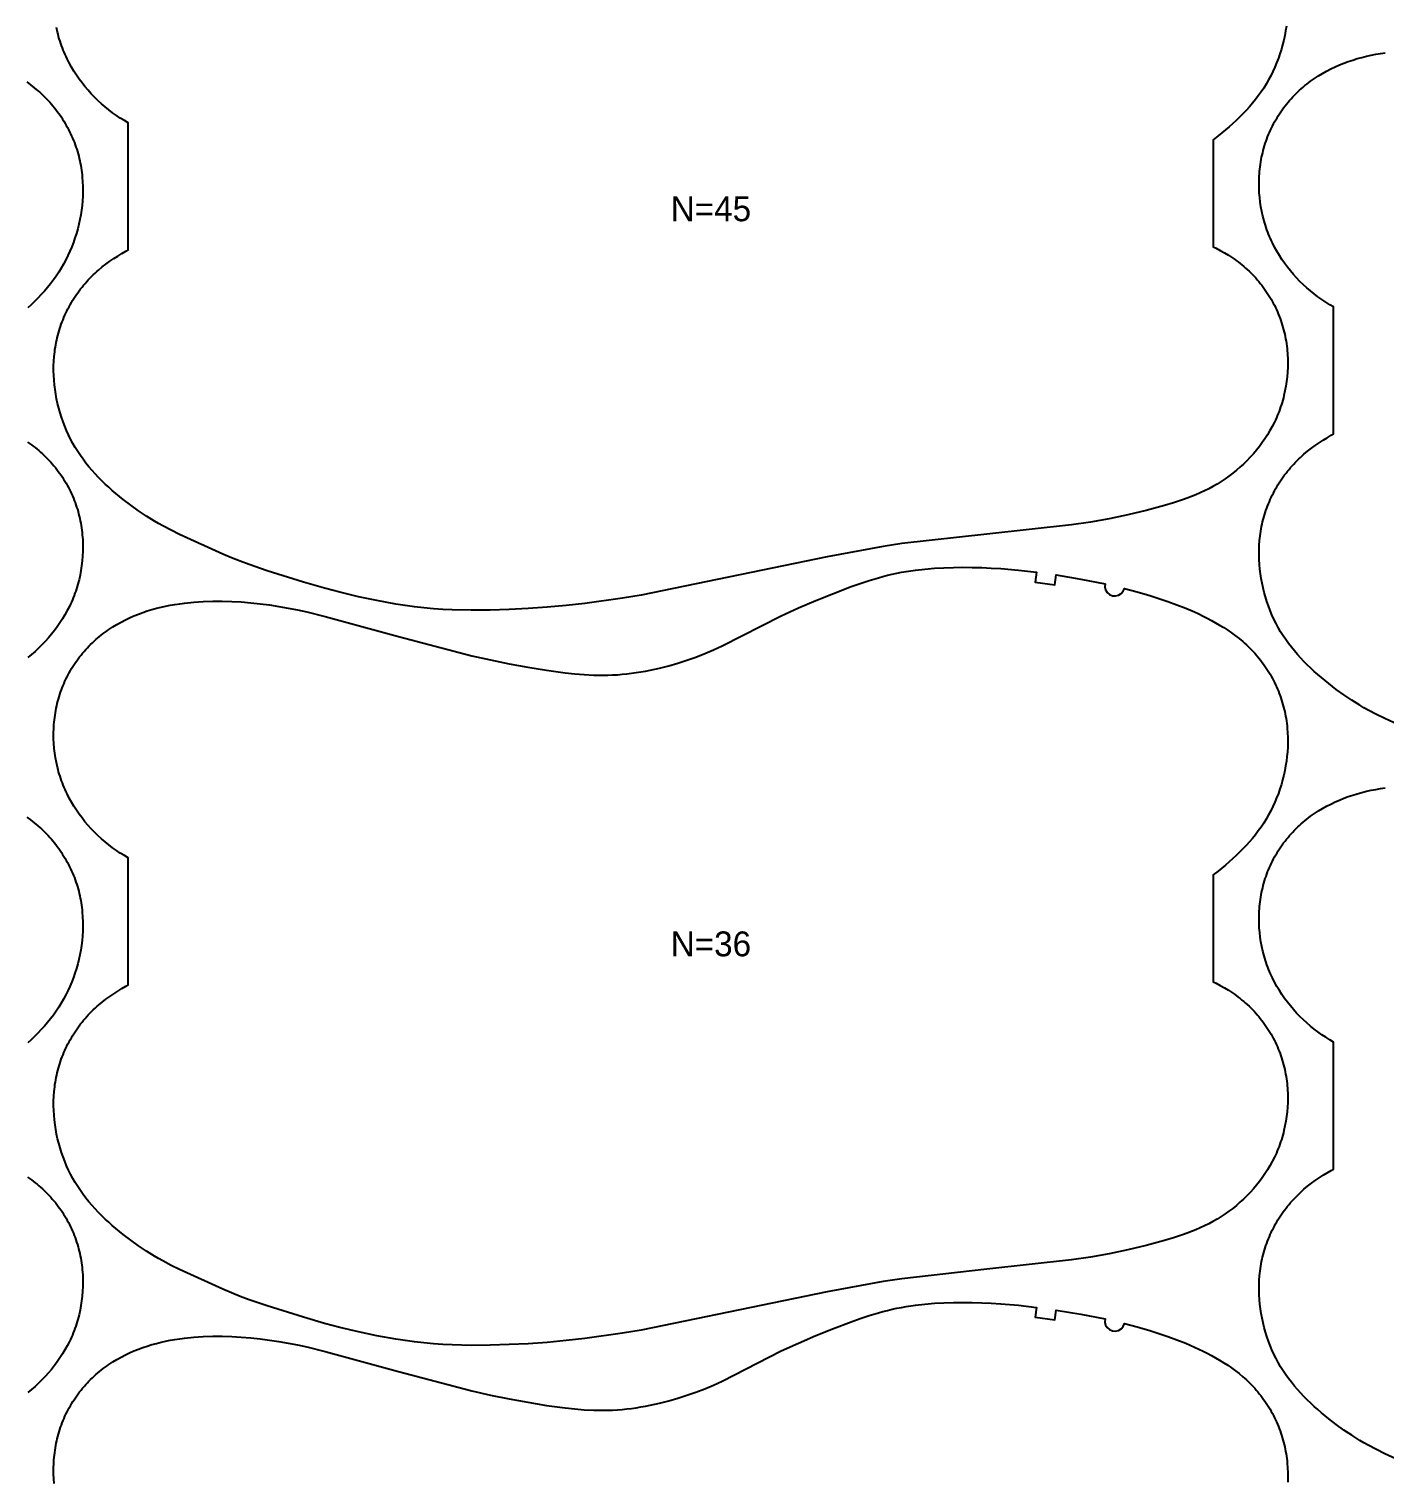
# Model space of a CAD drawing. Header units: inches. Extents: x 0 to 1954, y 0 to 1079.
# Drawn here: x 722.1 to 994.7, y 599.6 to 891.4 of the extents above; entities that cross this region are included whole.
import ezdxf

# ---------------------------------------------------------------- set-up
doc = ezdxf.new("R2010")
doc.units = ezdxf.units.IN

msp = doc.modelspace()

# ---------------------------------------------------------------- linework, layer by layer
at = {"layer": '1'}
for points in [[(974.904, 891.9339), (974.7579, 890.9912), (974.5829, 890.0534), (974.3792, 889.1211), (974.1475, 888.1953), (973.888, 887.2765), (973.6012, 886.3656), (973.2875, 885.4634), (972.947, 884.571), (972.5795, 883.6894), (972.1851, 882.8199), (971.7637, 881.9637), (971.3153, 881.1218), (970.8398, 880.2955), (970.3372, 879.486), (969.8078, 878.694), (969.2529, 877.9196), (968.6743, 877.1622), (968.0734, 876.4216), (967.4521, 875.6972), (966.8119, 874.9889), (966.1545, 874.2961), (965.4816, 873.6185), (964.7947, 872.9557), (964.0947, 872.3071), (963.3822, 871.6724), (962.6581, 871.0509), (961.1778, 869.8458), (960.1894, 869.0919), (960.1894, 847.5475), (960.7608, 847.2737), (961.6074, 846.8338), (962.4394, 846.3661), (963.2554, 845.8706), (964.054, 845.3476), (964.4463, 845.0759), (964.8339, 844.7974), (965.2164, 844.5121), (965.5937, 844.22), (965.9656, 843.9213), (966.332, 843.6159), (966.6928, 843.3038), (967.0476, 842.9851), (967.3964, 842.6599), (967.739, 842.328), (968.0752, 841.9896), (968.4049, 841.6448), (968.728, 841.2938), (969.0444, 840.9366), (969.3539, 840.5735), (969.6564, 840.2045), (969.9518, 839.8297), (970.24, 839.4494), (970.5209, 839.0637), (970.7943, 838.6727), (971.0601, 838.2765), (971.3183, 837.8752), (971.5686, 837.4691), (971.811, 837.0582), (972.0454, 836.6428), (972.2716, 836.2228), (972.4895, 835.7985), (972.6991, 835.3701), (972.9004, 834.9377), (973.0933, 834.5014), (973.2778, 834.0615), (973.454, 833.6182), (973.6217, 833.1716), (973.781, 832.7218), (973.9318, 832.2692), (974.0742, 831.8137), (974.208, 831.3557), (974.3333, 830.8952), (974.4501, 830.4326), (974.5583, 829.9678), (974.658, 829.5012), (974.749, 829.0328), (974.8314, 828.5629), (974.9051, 828.0917), (974.9704, 827.6191), (975.027, 827.1455), (975.0752, 826.6709), (975.1149, 826.1955), (975.1461, 825.7195), (975.1689, 825.2429), (975.1834, 824.766), (975.1894, 824.2889), (975.1766, 823.3345), (975.1307, 822.381), (975.0519, 821.4296), (974.9406, 820.4814), (974.7966, 819.5376), (974.6202, 818.5996), (974.4113, 817.6683), (974.2947, 817.2057), (974.1699, 816.7452), (974.0371, 816.2871), (973.8962, 815.8314), (973.7472, 815.3784), (973.5902, 814.9282), (973.425, 814.4809), (973.2518, 814.0367), (973.0706, 813.5957), (972.8814, 813.1581), (972.6844, 812.7238), (972.4797, 812.2932), (972.0477, 811.4427), (971.5864, 810.6075), (971.0969, 809.7882), (970.5801, 808.9856), (970.0369, 808.2005), (969.4685, 807.4335), (968.8758, 806.6855), (968.2594, 805.9569), (967.6203, 805.2484), (966.959, 804.5605), (966.2764, 803.8939), (965.5731, 803.249), (964.8499, 802.6264), (964.1076, 802.0267), (963.3468, 801.4505), (962.5686, 800.8979), (961.7739, 800.3692), (960.9636, 799.8647), (960.1386, 799.3846), (959.3001, 798.9291), (958.4488, 798.4984), (957.5858, 798.0928), (956.7121, 797.7121), (955.8287, 797.3544), (954.9368, 797.0174), (954.0376, 796.6989), (952.2218, 796.1079), (950.3906, 795.5632), (946.7059, 794.5632), (942.9956, 793.6718), (939.2597, 792.8886), (935.501, 792.2236), (931.7237, 791.6798), (914.6483, 789.8216), (897.582, 787.882), (893.8112, 787.2941), (882.5452, 785.2457), (845.1626, 777.5301), (841.3968, 776.9084), (833.8344, 775.8632), (830.0416, 775.4356), (826.2404, 775.0897), (822.4327, 774.8236), (818.6207, 774.6327), (814.8054, 774.5181), (810.988, 774.488), (807.1723, 774.5729), (805.2664, 774.669), (803.3629, 774.8037), (801.4626, 774.9776), (799.5664, 775.1914), (797.6751, 775.4454), (795.789, 775.7369), (792.0332, 776.4193), (788.3, 777.2142), (784.5883, 778.1042), (781.5075, 778.9095), (777.2272, 780.1244), (769.9492, 782.4277), (766.3393, 783.6718), (764.5488, 784.3317), (762.7726, 785.0272), (761.0131, 785.7628), (752.33, 789.7278), (750.619, 790.5721), (748.9338, 791.464), (748.1036, 791.9325), (747.2821, 792.4164), (745.6647, 793.4278), (744.0808, 794.4927), (742.5297, 795.6061), (741.0116, 796.7641), (739.5313, 797.9692), (738.8072, 798.5907), (738.0948, 799.2254), (737.3947, 799.874), (736.7078, 800.5368), (736.0349, 801.2144), (735.3775, 801.9072), (734.7373, 802.6155), (734.116, 803.3399), (733.5152, 804.0805), (732.9365, 804.8379), (732.3816, 805.6123), (731.8522, 806.4043), (731.3496, 807.2138), (730.8742, 808.0401), (730.4257, 808.882), (730.0043, 809.7382), (729.6099, 810.6077), (729.2425, 811.4893), (728.9019, 812.3817), (728.5882, 813.2839), (728.3015, 814.1948), (728.042, 815.1136), (727.8102, 816.0394), (727.6065, 816.9717), (727.4315, 817.9095), (727.2854, 818.8522), (727.1688, 819.7991), (727.082, 820.7493), (727.0256, 821.7021), (727, 822.6564), (727.0058, 823.6109), (727.0436, 824.5645), (727.114, 825.516), (727.1615, 825.9906), (727.2174, 826.4642), (727.2817, 826.9367), (727.3544, 827.4079), (727.4358, 827.8777), (727.5257, 828.3459), (727.6243, 828.8124), (727.7315, 829.277), (727.8473, 829.7396), (727.9716, 830.2), (728.1043, 830.6582), (728.2455, 831.1138), (728.3949, 831.5669), (728.5526, 832.0172), (728.7185, 832.4646), (728.8925, 832.9089), (729.0747, 833.3501), (729.2648, 833.7879), (729.4629, 834.2222), (729.6689, 834.6528), (729.8827, 835.0797), (730.1043, 835.5026), (730.3336, 835.9215), (730.5705, 836.3361), (730.815, 836.7463), (731.0669, 837.1519), (731.3262, 837.5528), (731.5928, 837.9489), (731.8666, 838.3399), (732.1475, 838.7257), (732.4355, 839.1062), (732.7305, 839.4812), (733.0323, 839.8505), (733.3409, 840.2141), (733.6563, 840.5716), (733.9782, 840.923), (734.3067, 841.2681), (734.6417, 841.6068), (734.983, 841.939), (735.3305, 842.2646), (735.6838, 842.5839), (736.0429, 842.897), (736.7769, 843.5051), (737.5306, 844.0898), (738.3022, 844.6521), (739.0897, 845.1932), (739.8911, 845.7141), (740.7045, 846.2156), (741.5282, 846.6989), (742, 846.9625), (742, 872.4958), (741.2259, 872.9464), (740.4156, 873.4509), (739.6208, 873.9796), (738.8426, 874.5322), (738.0818, 875.1084), (737.3395, 875.7081), (736.6163, 876.3307), (735.913, 876.9756), (735.2304, 877.6422), (734.5691, 878.3301), (733.93, 879.0386), (733.3137, 879.7672), (732.7209, 880.5152), (732.1525, 881.2822), (731.6094, 882.0673), (731.0925, 882.8699), (730.603, 883.6892), (730.1417, 884.5244), (729.7098, 885.3749), (729.5051, 885.8055), (729.308, 886.2398), (729.1189, 886.6774), (728.9376, 887.1184), (728.7644, 887.5626), (728.5992, 888.0099), (728.4422, 888.4601), (728.2932, 888.9131), (728.1523, 889.3688), (728.0195, 889.8269), (727.8948, 890.2874), (727.7781, 890.75), (727.5692, 891.6813)], [(1003.4131, 748.7348), (994.73, 752.6998), (993.019, 753.5441), (991.3338, 754.436), (990.5036, 754.9045), (989.6821, 755.3884), (988.0647, 756.3998), (986.4808, 757.4647), (984.9297, 758.5781), (983.4116, 759.7361), (981.9313, 760.9412), (981.2072, 761.5627), (980.4948, 762.1974), (979.7947, 762.846), (979.1078, 763.5088), (978.4349, 764.1864), (977.7775, 764.8792), (977.1373, 765.5875), (976.516, 766.3119), (975.9152, 767.0525), (975.3365, 767.8099), (974.7816, 768.5843), (974.2522, 769.3763), (973.7496, 770.1858), (973.2742, 771.0121), (972.8257, 771.854), (972.4043, 772.7102), (972.0099, 773.5797), (971.6425, 774.4613), (971.3019, 775.3537), (970.9882, 776.2559), (970.7015, 777.1668), (970.442, 778.0856), (970.2102, 779.0114), (970.0065, 779.9437), (969.8315, 780.8815), (969.6854, 781.8242), (969.5688, 782.7711), (969.482, 783.7213), (969.4256, 784.6741), (969.4, 785.6284), (969.4058, 786.5829), (969.4436, 787.5365), (969.514, 788.488), (969.5615, 788.9626), (969.6174, 789.4362), (969.6817, 789.9087), (969.7544, 790.3799), (969.8358, 790.8497), (969.9257, 791.3179), (970.0243, 791.7844), (970.1315, 792.249), (970.2473, 792.7116), (970.3716, 793.172), (970.5043, 793.6302), (970.6455, 794.0858), (970.7949, 794.5389), (970.9526, 794.9892), (971.1185, 795.4366), (971.2925, 795.8809), (971.4747, 796.3221), (971.6648, 796.7599), (971.8629, 797.1942), (972.0689, 797.6248), (972.2827, 798.0517), (972.5043, 798.4746), (972.7336, 798.8935), (972.9705, 799.3081), (973.215, 799.7183), (973.4669, 800.1239), (973.7262, 800.5248), (973.9928, 800.9209), (974.2666, 801.3119), (974.5475, 801.6977), (974.8355, 802.0782), (975.1305, 802.4532), (975.4323, 802.8225), (975.7409, 803.1861), (976.0563, 803.5436), (976.3782, 803.895), (976.7067, 804.2401), (977.0417, 804.5788), (977.383, 804.911), (977.7305, 805.2366), (978.0838, 805.5559), (978.4429, 805.869), (979.1769, 806.4771), (979.9306, 807.0618), (980.7022, 807.6241), (981.4897, 808.1652), (982.2911, 808.6861), (983.1045, 809.1876), (983.9282, 809.6709), (984.4, 809.9345), (984.4, 835.4678), (983.6259, 835.9184), (982.8156, 836.4229), (982.0208, 836.9516), (981.2426, 837.5042), (980.4818, 838.0804), (979.7395, 838.6801), (979.0163, 839.3027), (978.313, 839.9476), (977.6304, 840.6142), (976.9691, 841.3021), (976.33, 842.0106), (975.7137, 842.7392), (975.1209, 843.4872), (974.5525, 844.2542), (974.0094, 845.0393), (973.4925, 845.8419), (973.003, 846.6612), (972.5417, 847.4964), (972.1098, 848.3469), (971.9051, 848.7775), (971.708, 849.2118), (971.5189, 849.6494), (971.3376, 850.0904), (971.1644, 850.5346), (970.9992, 850.9819), (970.8422, 851.4321), (970.6932, 851.8851), (970.5523, 852.3408), (970.4195, 852.7989), (970.2948, 853.2594), (970.1781, 853.722), (969.9692, 854.6533), (969.7928, 855.5913), (969.6489, 856.5351), (969.5375, 857.4833), (969.4587, 858.4347), (969.4128, 859.3882), (969.4, 860.3426), (969.4061, 860.8197), (969.4205, 861.2966), (969.4433, 861.7732), (969.4745, 862.2492), (969.5142, 862.7246), (969.5624, 863.1992), (969.6191, 863.6728), (969.6843, 864.1454), (969.7581, 864.6166), (969.8405, 865.0865), (969.9315, 865.5549), (970.0311, 866.0215), (970.1393, 866.4863), (970.2561, 866.9489), (970.3814, 867.4094), (970.5152, 867.8674), (970.6576, 868.3229), (970.8084, 868.7755), (970.9677, 869.2253), (971.1354, 869.6719), (971.3116, 870.1152), (971.4961, 870.5551), (971.6891, 870.9914), (971.8903, 871.4238), (972.0999, 871.8522), (972.3178, 872.2765), (972.544, 872.6965), (972.7784, 873.1119), (973.0208, 873.5228), (973.2711, 873.9289), (973.5293, 874.3301), (973.7951, 874.7264), (974.0685, 875.1174), (974.3494, 875.5031), (974.6376, 875.8834), (974.933, 876.2582), (975.2355, 876.6272), (975.545, 876.9903), (975.8614, 877.3475), (976.1845, 877.6985), (976.5142, 878.0433), (976.8504, 878.3817), (977.193, 878.7136), (977.5418, 879.0388), (977.8967, 879.3575), (978.2574, 879.6696), (978.6238, 879.975), (978.9957, 880.2737), (979.3731, 880.5658), (979.7556, 880.8511), (980.1431, 881.1296), (980.5354, 881.4013), (981.3341, 881.9243), (982.15, 882.4198), (982.982, 882.8875), (983.8287, 883.3274), (984.6889, 883.7397), (985.5617, 884.1246), (986.446, 884.4826), (987.3407, 884.8138), (988.2448, 885.1187), (989.1572, 885.3976), (990.0769, 885.6508), (991.003, 885.8787), (991.9346, 886.0825), (992.8711, 886.2634), (993.8118, 886.4229), (994.7562, 886.562)], [(721.5872, 880.7058), (722.3588, 880.1435), (723.1125, 879.5588), (723.8466, 878.9507), (724.2056, 878.6376), (724.5589, 878.3183), (724.9064, 877.9927), (725.2477, 877.6605), (725.5827, 877.3218), (725.9112, 876.9767), (726.2332, 876.6253), (726.5485, 876.2678), (726.8571, 875.9042), (727.1589, 875.5349), (727.4539, 875.1599), (727.7419, 874.7794), (728.0228, 874.3936), (728.2966, 874.0026), (728.5632, 873.6065), (728.8225, 873.2056), (729.0745, 872.8), (729.3189, 872.3898), (729.5559, 871.9752), (729.7852, 871.5563), (730.0067, 871.1334), (730.2206, 870.7065), (730.4265, 870.2759), (730.6246, 869.8416), (730.8148, 869.4038), (730.9969, 868.9626), (731.1709, 868.5183), (731.3368, 868.0709), (731.4945, 867.6206), (731.644, 867.1675), (731.7851, 866.7119), (731.9178, 866.2537), (732.0421, 865.7933), (732.1579, 865.3307), (732.2651, 864.8661), (732.3637, 864.3996), (732.4537, 863.9314), (732.535, 863.4616), (732.6077, 862.9904), (732.672, 862.5179), (732.7279, 862.0443), (732.7754, 861.5697), (732.8458, 860.6182), (732.8836, 859.6646), (732.8894, 858.7101), (732.8638, 857.7558), (732.8074, 856.803), (732.7206, 855.8528), (732.604, 854.9059), (732.4579, 853.9632), (732.2829, 853.0254), (732.0792, 852.0931), (731.8475, 851.1673), (731.588, 850.2485), (731.3012, 849.3376), (730.9875, 848.4354), (730.647, 847.543), (730.2795, 846.6614), (729.8851, 845.7919), (729.4637, 844.9357), (729.0153, 844.0938), (728.5398, 843.2675), (728.0372, 842.458), (727.5078, 841.666), (726.9529, 840.8916), (726.3743, 840.1342), (725.7734, 839.3936), (725.1521, 838.6692), (724.5119, 837.9609), (723.8545, 837.2681), (723.1816, 836.5905), (722.4947, 835.9277), (721.7947, 835.2791)], [(721.754, 808.3196), (722.1463, 808.0479), (722.5339, 807.7694), (722.9164, 807.4841), (723.2937, 807.192), (723.6656, 806.8933), (724.032, 806.5879), (724.3928, 806.2758), (724.7476, 805.9571), (725.0964, 805.6319), (725.439, 805.3), (725.7752, 804.9616), (726.1049, 804.6168), (726.428, 804.2658), (726.7444, 803.9086), (727.0539, 803.5455), (727.3564, 803.1765), (727.6518, 802.8017), (727.94, 802.4214), (728.2209, 802.0357), (728.4943, 801.6447), (728.7601, 801.2485), (729.0183, 800.8472), (729.2686, 800.4411), (729.511, 800.0302), (729.7454, 799.6148), (729.9716, 799.1948), (730.1895, 798.7705), (730.3991, 798.3421), (730.6004, 797.9097), (730.7933, 797.4734), (730.9778, 797.0335), (731.154, 796.5902), (731.3217, 796.1436), (731.481, 795.6938), (731.6318, 795.2412), (731.7742, 794.7857), (731.908, 794.3277), (732.0333, 793.8672), (732.1501, 793.4046), (732.2583, 792.9398), (732.358, 792.4732), (732.449, 792.0048), (732.5314, 791.5349), (732.6051, 791.0637), (732.6704, 790.5911), (732.727, 790.1175), (732.7752, 789.6429), (732.8149, 789.1675), (732.8461, 788.6915), (732.8689, 788.2149), (732.8834, 787.738), (732.8894, 787.2609), (732.8766, 786.3065), (732.8307, 785.353), (732.7519, 784.4016), (732.6406, 783.4534), (732.4966, 782.5096), (732.3202, 781.5716), (732.1113, 780.6403), (731.9947, 780.1777), (731.8699, 779.7172), (731.7371, 779.2591), (731.5962, 778.8034), (731.4472, 778.3504), (731.2902, 777.9002), (731.125, 777.4529), (730.9518, 777.0087), (730.7706, 776.5677), (730.5814, 776.1301), (730.3844, 775.6958), (730.1797, 775.2652), (729.7477, 774.4147), (729.2864, 773.5795), (728.7969, 772.7602), (728.2801, 771.9576), (727.7369, 771.1725), (727.1685, 770.4055), (726.5758, 769.6575), (725.9594, 768.9289), (725.3203, 768.2204), (724.659, 767.5325), (723.9764, 766.8659), (723.2731, 766.221), (722.5499, 765.5984), (721.8076, 764.9987)], [(1003.4131, 600.9428), (994.73, 604.9078), (993.019, 605.7521), (991.3338, 606.644), (990.5036, 607.1125), (989.6821, 607.5964), (988.0647, 608.6078), (986.4808, 609.6727), (984.9297, 610.7861), (983.4116, 611.9441), (981.9313, 613.1492), (981.2072, 613.7707), (980.4948, 614.4054), (979.7947, 615.054), (979.1078, 615.7168), (978.4349, 616.3944), (977.7775, 617.0872), (977.1373, 617.7955), (976.516, 618.5199), (975.9152, 619.2605), (975.3365, 620.0179), (974.7816, 620.7923), (974.2522, 621.5843), (973.7496, 622.3938), (973.2742, 623.2201), (972.8257, 624.062), (972.4043, 624.9182), (972.0099, 625.7877), (971.6425, 626.6693), (971.3019, 627.5617), (970.9882, 628.4639), (970.7015, 629.3748), (970.442, 630.2936), (970.2102, 631.2194), (970.0065, 632.1517), (969.8315, 633.0895), (969.6854, 634.0322), (969.5688, 634.9791), (969.482, 635.9293), (969.4256, 636.8821), (969.4, 637.8364), (969.4058, 638.7909), (969.4436, 639.7445), (969.514, 640.696), (969.5615, 641.1706), (969.6174, 641.6442), (969.6817, 642.1167), (969.7544, 642.5879), (969.8358, 643.0577), (969.9257, 643.5259), (970.0243, 643.9924), (970.1315, 644.457), (970.2473, 644.9196), (970.3716, 645.38), (970.5043, 645.8382), (970.6455, 646.2938), (970.7949, 646.7469), (970.9526, 647.1972), (971.1185, 647.6446), (971.2925, 648.0889), (971.4747, 648.5301), (971.6648, 648.9679), (971.8629, 649.4022), (972.0689, 649.8328), (972.2827, 650.2597), (972.5043, 650.6826), (972.7336, 651.1015), (972.9705, 651.5161), (973.215, 651.9263), (973.4669, 652.3319), (973.7262, 652.7328), (973.9928, 653.1289), (974.2666, 653.5199), (974.5475, 653.9057), (974.8355, 654.2862), (975.1305, 654.6612), (975.4323, 655.0305), (975.7409, 655.3941), (976.0563, 655.7516), (976.3782, 656.103), (976.7067, 656.4481), (977.0417, 656.7868), (977.383, 657.119), (977.7305, 657.4446), (978.0838, 657.7639), (978.4429, 658.077), (979.1769, 658.6851), (979.9306, 659.2698), (980.7022, 659.8321), (981.4897, 660.3732), (982.2911, 660.8941), (983.1045, 661.3956), (983.9282, 661.8789), (984.4, 662.1425), (984.4, 687.6758), (983.6259, 688.1264), (982.8156, 688.6309), (982.0208, 689.1596), (981.2426, 689.7122), (980.4818, 690.2884), (979.7395, 690.8881), (979.0163, 691.5107), (978.313, 692.1556), (977.6304, 692.8222), (976.9691, 693.5101), (976.33, 694.2186), (975.7137, 694.9472), (975.1209, 695.6952), (974.5525, 696.4622), (974.0094, 697.2473), (973.4925, 698.0499), (973.003, 698.8692), (972.5417, 699.7044), (972.1098, 700.5549), (971.9051, 700.9855), (971.708, 701.4198), (971.5189, 701.8574), (971.3376, 702.2984), (971.1644, 702.7426), (970.9992, 703.1899), (970.8422, 703.6401), (970.6932, 704.0931), (970.5523, 704.5488), (970.4195, 705.0069), (970.2948, 705.4674), (970.1781, 705.93), (969.9692, 706.8613), (969.7928, 707.7993), (969.6489, 708.7431), (969.5375, 709.6913), (969.4587, 710.6427), (969.4128, 711.5962), (969.4, 712.5506), (969.4061, 713.0277), (969.4205, 713.5046), (969.4433, 713.9812), (969.4745, 714.4572), (969.5142, 714.9326), (969.5624, 715.4072), (969.6191, 715.8808), (969.6843, 716.3534), (969.7581, 716.8246), (969.8405, 717.2945), (969.9315, 717.7629), (970.0311, 718.2295), (970.1393, 718.6943), (970.2561, 719.1569), (970.3814, 719.6174), (970.5152, 720.0754), (970.6576, 720.5309), (970.8084, 720.9835), (970.9677, 721.4333), (971.1354, 721.8799), (971.3116, 722.3232), (971.4961, 722.7631), (971.6891, 723.1994), (971.8903, 723.6318), (972.0999, 724.0602), (972.3178, 724.4845), (972.544, 724.9045), (972.7784, 725.3199), (973.0208, 725.7308), (973.2711, 726.1369), (973.5293, 726.5381), (973.7951, 726.9344), (974.0685, 727.3254), (974.3494, 727.7111), (974.6376, 728.0914), (974.933, 728.4662), (975.2355, 728.8352), (975.545, 729.1983), (975.8614, 729.5555), (976.1845, 729.9065), (976.5142, 730.2513), (976.8504, 730.5897), (977.193, 730.9216), (977.5418, 731.2468), (977.8967, 731.5655), (978.2574, 731.8776), (978.6238, 732.183), (978.9957, 732.4817), (979.3731, 732.7738), (979.7556, 733.0591), (980.1431, 733.3376), (980.5354, 733.6093), (981.3341, 734.1323), (982.15, 734.6278), (982.982, 735.0955), (983.8287, 735.5354), (984.6889, 735.9477), (985.5617, 736.3326), (986.446, 736.6906), (987.3407, 737.0218), (988.2448, 737.3267), (989.1572, 737.6056), (990.0769, 737.8588), (991.003, 738.0867), (991.9346, 738.2905), (992.8711, 738.4714), (993.8118, 738.6309), (994.7562, 738.77)], [(721.5872, 732.9138), (722.3588, 732.3515), (723.1125, 731.7668), (723.8466, 731.1587), (724.2056, 730.8456), (724.5589, 730.5263), (724.9064, 730.2007), (725.2477, 729.8685), (725.5827, 729.5298), (725.9112, 729.1847), (726.2332, 728.8333), (726.5485, 728.4758), (726.8571, 728.1122), (727.1589, 727.7429), (727.4539, 727.3679), (727.7419, 726.9874), (728.0228, 726.6016), (728.2966, 726.2106), (728.5632, 725.8145), (728.8225, 725.4136), (729.0745, 725.008), (729.3189, 724.5978), (729.5559, 724.1832), (729.7852, 723.7643), (730.0067, 723.3414), (730.2206, 722.9145), (730.4265, 722.4839), (730.6246, 722.0496), (730.8148, 721.6118), (730.9969, 721.1706), (731.1709, 720.7263), (731.3368, 720.2789), (731.4945, 719.8286), (731.644, 719.3755), (731.7851, 718.9199), (731.9178, 718.4617), (732.0421, 718.0013), (732.1579, 717.5387), (732.2651, 717.0741), (732.3637, 716.6076), (732.4537, 716.1394), (732.535, 715.6696), (732.6077, 715.1984), (732.672, 714.7259), (732.7279, 714.2523), (732.7754, 713.7777), (732.8458, 712.8262), (732.8836, 711.8726), (732.8894, 710.9181), (732.8638, 709.9638), (732.8074, 709.011), (732.7206, 708.0608), (732.604, 707.1139), (732.4579, 706.1712), (732.2829, 705.2334), (732.0792, 704.3011), (731.8475, 703.3753), (731.588, 702.4565), (731.3012, 701.5456), (730.9875, 700.6434), (730.647, 699.751), (730.2795, 698.8694), (729.8851, 697.9999), (729.4637, 697.1437), (729.0153, 696.3018), (728.5398, 695.4755), (728.0372, 694.666), (727.5078, 693.874), (726.9529, 693.0996), (726.3743, 692.3422), (725.7734, 691.6016), (725.1521, 690.8772), (724.5119, 690.1689), (723.8545, 689.4761), (723.1816, 688.7985), (722.4947, 688.1357), (721.7947, 687.4871)], [(721.754, 660.5276), (722.1463, 660.2559), (722.5339, 659.9774), (722.9164, 659.6921), (723.2937, 659.4), (723.6656, 659.1013), (724.032, 658.7959), (724.3928, 658.4838), (724.7476, 658.1651), (725.0964, 657.8399), (725.439, 657.508), (725.7752, 657.1696), (726.1049, 656.8248), (726.428, 656.4738), (726.7444, 656.1166), (727.0539, 655.7535), (727.3564, 655.3845), (727.6518, 655.0097), (727.94, 654.6294), (728.2209, 654.2437), (728.4943, 653.8527), (728.7601, 653.4565), (729.0183, 653.0552), (729.2686, 652.6491), (729.511, 652.2382), (729.7454, 651.8228), (729.9716, 651.4028), (730.1895, 650.9785), (730.3991, 650.5501), (730.6004, 650.1177), (730.7933, 649.6814), (730.9778, 649.2415), (731.154, 648.7982), (731.3217, 648.3516), (731.481, 647.9018), (731.6318, 647.4492), (731.7742, 646.9937), (731.908, 646.5357), (732.0333, 646.0752), (732.1501, 645.6126), (732.2583, 645.1478), (732.358, 644.6812), (732.449, 644.2128), (732.5314, 643.7429), (732.6051, 643.2717), (732.6704, 642.7991), (732.727, 642.3255), (732.7752, 641.8509), (732.8149, 641.3755), (732.8461, 640.8995), (732.8689, 640.4229), (732.8834, 639.946), (732.8894, 639.4689), (732.8766, 638.5145), (732.8307, 637.561), (732.7519, 636.6096), (732.6406, 635.6614), (732.4966, 634.7176), (732.3202, 633.7796), (732.1113, 632.8483), (731.9947, 632.3857), (731.8699, 631.9252), (731.7371, 631.4671), (731.5962, 631.0114), (731.4472, 630.5584), (731.2902, 630.1082), (731.125, 629.6609), (730.9518, 629.2167), (730.7706, 628.7757), (730.5814, 628.3381), (730.3844, 627.9038), (730.1797, 627.4732), (729.7477, 626.6227), (729.2864, 625.7875), (728.7969, 624.9682), (728.2801, 624.1656), (727.7369, 623.3805), (727.1685, 622.6135), (726.5758, 621.8655), (725.9594, 621.1369), (725.3203, 620.4284), (724.659, 619.7405), (723.9764, 619.0739), (723.2731, 618.429), (722.5499, 617.8064), (721.8076, 617.2067)], [(727.1375, 598.9273), (727.0587, 599.8787), (727.0128, 600.8322), (727, 601.7866), (727.0061, 602.2637), (727.0205, 602.7406), (727.0433, 603.2172), (727.0745, 603.6932), (727.1142, 604.1686), (727.1624, 604.6432), (727.2191, 605.1168), (727.2843, 605.5894), (727.3581, 606.0606), (727.4405, 606.5305), (727.5315, 606.9989), (727.6311, 607.4655), (727.7393, 607.9303), (727.8561, 608.3929), (727.9814, 608.8534), (728.1152, 609.3114), (728.2576, 609.7669), (728.4084, 610.2195), (728.5677, 610.6693), (728.7354, 611.1159), (728.9116, 611.5592), (729.0961, 611.9991), (729.2891, 612.4354), (729.4903, 612.8678), (729.6999, 613.2962), (729.9178, 613.7205), (730.144, 614.1405), (730.3784, 614.5559), (730.6208, 614.9668), (730.8711, 615.3729), (731.1293, 615.7741), (731.3951, 616.1704), (731.6685, 616.5614), (731.9494, 616.9471), (732.2376, 617.3274), (732.533, 617.7022), (732.8355, 618.0712), (733.145, 618.4343), (733.4614, 618.7915), (733.7845, 619.1425), (734.1142, 619.4873), (734.4504, 619.8257), (734.793, 620.1576), (735.1418, 620.4828), (735.4967, 620.8015), (735.8574, 621.1136), (736.2238, 621.419), (736.5957, 621.7177), (736.9731, 622.0098), (737.3556, 622.2951), (737.7431, 622.5736), (738.1354, 622.8453), (738.9341, 623.3683), (739.75, 623.8638), (740.582, 624.3315), (741.4287, 624.7714), (742.2889, 625.1837), (743.1617, 625.5686), (744.046, 625.9266), (744.9407, 626.2578), (745.8448, 626.5627), (746.7572, 626.8416), (747.6769, 627.0948), (748.603, 627.3227), (749.5346, 627.5265), (750.4711, 627.7074), (751.4118, 627.8669), (752.3562, 628.006), (753.3035, 628.1262), (755.2042, 628.3148), (757.1092, 628.4414), (759.0165, 628.5086), (760.9246, 628.5174), (762.8318, 628.4691), (764.7368, 628.3652), (766.6388, 628.2095), (768.5367, 628.0063), (770.4299, 627.76), (772.3175, 627.4742), (774.1985, 627.1489), (776.0717, 626.7833), (777.9361, 626.3769), (781.639, 625.4539), (796.3666, 621.4271), (811.1332, 617.5453), (814.8564, 616.704), (818.5957, 615.9374), (822.3488, 615.2422), (826.1144, 614.6209), (829.8967, 614.1081), (831.7955, 613.9065), (833.6984, 613.7534), (835.6041, 613.6595), (836.5576, 613.638), (837.5112, 613.6354), (838.4647, 613.6526), (839.4179, 613.6895), (840.3703, 613.7458), (841.3215, 613.8212), (842.2712, 613.9152), (843.219, 614.0274), (844.1645, 614.1576), (845.1074, 614.3053), (846.0472, 614.4702), (846.9839, 614.6517), (848.8472, 615.0629), (850.6963, 615.5351), (852.5303, 616.0643), (854.3481, 616.6476), (856.1476, 617.2844), (857.9267, 617.9749), (859.6832, 618.7195), (861.4164, 619.5161), (873.331, 625.5596), (876.7963, 627.1591), (880.3038, 628.6655), (883.8419, 630.0964), (887.4131, 631.4446), (889.2133, 632.0816), (891.0255, 632.6822), (892.8521, 633.2336), (893.7715, 633.4871), (894.6953, 633.7235), (895.6237, 633.9418), (896.5563, 634.142), (897.4929, 634.3247), (898.4328, 634.4902), (900.3211, 634.7717), (902.2176, 634.9904), (904.1193, 635.1503), (906.0245, 635.2574), (907.9321, 635.3179), (909.8408, 635.338), (911.7494, 635.323), (913.6573, 635.2731), (915.5637, 635.1877), (917.468, 635.066), (921.0606, 634.7417), (924.6446, 634.3242), (924.3947, 632.3399), (928.3218, 631.8105), (928.6088, 633.7898), (933.536, 632.9452), (938.4463, 632.0076), (938.4463, 632.0076), (938.403, 631.3866), (938.5529, 630.7823), (938.8812, 630.2534), (939.3563, 629.8511), (939.9321, 629.6143), (940.5528, 629.5661), (941.1583, 629.7111), (941.6898, 630.0352), (942.0959, 630.5071), (942.3372, 631.081), (944.907, 630.3945), (947.461, 629.6497), (949.2823, 629.0777), (951.0914, 628.4686), (952.8848, 627.8165), (954.659, 627.1151), (956.4105, 626.3587), (957.2764, 625.9583), (958.1349, 625.5425), (958.9856, 625.1106), (959.8279, 624.6622), (960.6612, 624.1966), (961.4849, 623.7133), (962.2984, 623.2118), (963.0998, 622.6909), (963.8872, 622.1498), (964.6588, 621.5875), (965.4125, 621.0028), (966.1466, 620.3947), (966.5056, 620.0816), (966.8589, 619.7623), (967.2064, 619.4367), (967.5477, 619.1045), (967.8827, 618.7658), (968.2112, 618.4207), (968.5332, 618.0693), (968.8485, 617.7118), (969.1571, 617.3482), (969.4589, 616.9789), (969.7539, 616.6039), (970.0419, 616.2234), (970.3228, 615.8376), (970.5966, 615.4466), (970.8632, 615.0505), (971.1225, 614.6496), (971.3745, 614.244), (971.6189, 613.8338), (971.8559, 613.4192), (972.0852, 613.0003), (972.3067, 612.5774), (972.5206, 612.1505), (972.7265, 611.7199), (972.9246, 611.2856), (973.1148, 610.8478), (973.2969, 610.4066), (973.4709, 609.9623), (973.6368, 609.5149), (973.7945, 609.0646), (973.944, 608.6115), (974.0851, 608.1559), (974.2178, 607.6977), (974.3421, 607.2373), (974.4579, 606.7747), (974.5651, 606.3101), (974.6637, 605.8436), (974.7537, 605.3754), (974.835, 604.9056), (974.9077, 604.4344), (974.972, 603.9619), (975.0279, 603.4883), (975.0754, 603.0137), (975.1458, 602.0622), (975.1836, 601.1086), (975.1894, 600.1541), (975.1638, 599.1998)]]:
    msp.add_lwpolyline(points, dxfattribs=at)
msp.add_lwpolyline([(938.4463, 779.7996), (938.403, 779.1786), (938.5529, 778.5743), (938.8812, 778.0454), (939.3563, 777.6431), (939.9321, 777.4063), (940.5528, 777.3581), (941.1583, 777.5031), (941.6898, 777.8272), (942.0959, 778.2991), (942.3372, 778.873), (944.907, 778.1865), (947.461, 777.4417), (949.2823, 776.8697), (951.0914, 776.2606), (952.8848, 775.6085), (954.659, 774.9071), (956.4105, 774.1507), (957.2764, 773.7503), (958.1349, 773.3345), (958.9856, 772.9026), (959.8279, 772.4542), (960.6612, 771.9886), (961.4849, 771.5053), (962.2984, 771.0038), (963.0998, 770.4829), (963.8872, 769.9418), (964.6588, 769.3795), (965.4125, 768.7948), (966.1466, 768.1867), (966.5056, 767.8736), (966.8589, 767.5543), (967.2064, 767.2287), (967.5477, 766.8965), (967.8827, 766.5578), (968.2112, 766.2127), (968.5332, 765.8613), (968.8485, 765.5038), (969.1571, 765.1402), (969.4589, 764.7709), (969.7539, 764.3959), (970.0419, 764.0154), (970.3228, 763.6296), (970.5966, 763.2386), (970.8632, 762.8425), (971.1225, 762.4416), (971.3745, 762.036), (971.6189, 761.6258), (971.8559, 761.2112), (972.0852, 760.7923), (972.3067, 760.3694), (972.5206, 759.9425), (972.7265, 759.5119), (972.9246, 759.0776), (973.1148, 758.6398), (973.2969, 758.1986), (973.4709, 757.7543), (973.6368, 757.3069), (973.7945, 756.8566), (973.944, 756.4035), (974.0851, 755.9479), (974.2178, 755.4897), (974.3421, 755.0293), (974.4579, 754.5667), (974.5651, 754.1021), (974.6637, 753.6356), (974.7537, 753.1674), (974.835, 752.6976), (974.9077, 752.2264), (974.972, 751.7539), (975.0279, 751.2803), (975.0754, 750.8057), (975.1458, 749.8542), (975.1836, 748.9006), (975.1894, 747.9461), (975.1638, 746.9918), (975.1074, 746.039), (975.0206, 745.0888), (974.904, 744.1419), (974.7579, 743.1992), (974.5829, 742.2614), (974.3792, 741.3291), (974.1475, 740.4033), (973.888, 739.4845), (973.6012, 738.5736), (973.2875, 737.6714), (972.947, 736.779), (972.5795, 735.8974), (972.1851, 735.0279), (971.7637, 734.1717), (971.3153, 733.3298), (970.8398, 732.5035), (970.3372, 731.694), (969.8078, 730.902), (969.2529, 730.1276), (968.6743, 729.3702), (968.0734, 728.6296), (967.4521, 727.9052), (966.8119, 727.1969), (966.1545, 726.5041), (965.4816, 725.8265), (964.7947, 725.1637), (964.0947, 724.5151), (963.3822, 723.8804), (962.6581, 723.2589), (961.1778, 722.0538), (960.1894, 721.2999), (960.1894, 699.7555), (960.7608, 699.4817), (961.6074, 699.0418), (962.4394, 698.5741), (963.2554, 698.0786), (964.054, 697.5556), (964.4463, 697.2839), (964.8339, 697.0054), (965.2164, 696.7201), (965.5937, 696.428), (965.9656, 696.1293), (966.332, 695.8239), (966.6928, 695.5118), (967.0476, 695.1931), (967.3964, 694.8679), (967.739, 694.536), (968.0752, 694.1976), (968.4049, 693.8528), (968.728, 693.5018), (969.0444, 693.1446), (969.3539, 692.7815), (969.6564, 692.4125), (969.9518, 692.0377), (970.24, 691.6574), (970.5209, 691.2717), (970.7943, 690.8807), (971.0601, 690.4845), (971.3183, 690.0832), (971.5686, 689.6771), (971.811, 689.2662), (972.0454, 688.8508), (972.2716, 688.4308), (972.4895, 688.0065), (972.6991, 687.5781), (972.9004, 687.1457), (973.0933, 686.7094), (973.2778, 686.2695), (973.454, 685.8262), (973.6217, 685.3796), (973.781, 684.9298), (973.9318, 684.4772), (974.0742, 684.0217), (974.208, 683.5637), (974.3333, 683.1032), (974.4501, 682.6406), (974.5583, 682.1758), (974.658, 681.7092), (974.749, 681.2408), (974.8314, 680.7709), (974.9051, 680.2997), (974.9704, 679.8271), (975.027, 679.3535), (975.0752, 678.8789), (975.1149, 678.4035), (975.1461, 677.9275), (975.1689, 677.4509), (975.1834, 676.974), (975.1894, 676.4969), (975.1766, 675.5425), (975.1307, 674.589), (975.0519, 673.6376), (974.9406, 672.6894), (974.7966, 671.7456), (974.6202, 670.8076), (974.4113, 669.8763), (974.2947, 669.4137), (974.1699, 668.9532), (974.0371, 668.4951), (973.8962, 668.0394), (973.7472, 667.5864), (973.5902, 667.1362), (973.425, 666.6889), (973.2518, 666.2447), (973.0706, 665.8037), (972.8814, 665.3661), (972.6844, 664.9318), (972.4797, 664.5012), (972.0477, 663.6507), (971.5864, 662.8155), (971.0969, 661.9962), (970.5801, 661.1936), (970.0369, 660.4085), (969.4685, 659.6415), (968.8758, 658.8935), (968.2594, 658.1649), (967.6203, 657.4564), (966.959, 656.7685), (966.2764, 656.1019), (965.5731, 655.457), (964.8499, 654.8344), (964.1076, 654.2347), (963.3468, 653.6585), (962.5686, 653.1059), (961.7739, 652.5772), (960.9636, 652.0727), (960.1386, 651.5926), (959.3001, 651.1371), (958.4488, 650.7064), (957.5858, 650.3008), (956.7121, 649.9201), (955.8287, 649.5624), (954.9368, 649.2254), (954.0376, 648.9069), (952.2218, 648.3159), (950.3906, 647.7712), (946.7059, 646.7712), (942.9956, 645.8798), (939.2597, 645.0966), (935.501, 644.4316), (931.7237, 643.8878), (914.6483, 642.0296), (897.582, 640.09), (893.8112, 639.5021), (882.5452, 637.4537), (845.1626, 629.7381), (841.3968, 629.1164), (833.8344, 628.0712), (830.0416, 627.6436), (826.2404, 627.2977), (822.4327, 627.0316), (818.6207, 626.8407), (814.8054, 626.7261), (810.988, 626.696), (807.1723, 626.7809), (805.2664, 626.877), (803.3629, 627.0117), (801.4626, 627.1856), (799.5664, 627.3994), (797.6751, 627.6534), (795.789, 627.9449), (792.0332, 628.6273), (788.3, 629.4222), (784.5883, 630.3122), (781.5075, 631.1175), (777.2272, 632.3324), (769.9492, 634.6357), (766.3393, 635.8798), (764.5488, 636.5397), (762.7726, 637.2352), (761.0131, 637.9708), (752.33, 641.9358), (750.619, 642.7801), (748.9338, 643.672), (748.1036, 644.1405), (747.2821, 644.6244), (745.6647, 645.6358), (744.0808, 646.7007), (742.5297, 647.8141), (741.0116, 648.9721), (739.5313, 650.1772), (738.8072, 650.7987), (738.0948, 651.4334), (737.3947, 652.082), (736.7078, 652.7448), (736.0349, 653.4224), (735.3775, 654.1152), (734.7373, 654.8235), (734.116, 655.5479), (733.5152, 656.2885), (732.9365, 657.0459), (732.3816, 657.8203), (731.8522, 658.6123), (731.3496, 659.4218), (730.8742, 660.2481), (730.4257, 661.09), (730.0043, 661.9462), (729.6099, 662.8157), (729.2425, 663.6973), (728.9019, 664.5897), (728.5882, 665.4919), (728.3015, 666.4028), (728.042, 667.3216), (727.8102, 668.2474), (727.6065, 669.1797), (727.4315, 670.1175), (727.2854, 671.0602), (727.1688, 672.0071), (727.082, 672.9573), (727.0256, 673.9101), (727, 674.8644), (727.0058, 675.8189), (727.0436, 676.7725), (727.114, 677.724), (727.1615, 678.1986), (727.2174, 678.6722), (727.2817, 679.1447), (727.3544, 679.6159), (727.4358, 680.0857), (727.5257, 680.5539), (727.6243, 681.0204), (727.7315, 681.485), (727.8473, 681.9476), (727.9716, 682.408), (728.1043, 682.8662), (728.2455, 683.3218), (728.3949, 683.7749), (728.5526, 684.2252), (728.7185, 684.6726), (728.8925, 685.1169), (729.0747, 685.5581), (729.2648, 685.9959), (729.4629, 686.4302), (729.6689, 686.8608), (729.8827, 687.2877), (730.1043, 687.7106), (730.3336, 688.1295), (730.5705, 688.5441), (730.815, 688.9543), (731.0669, 689.3599), (731.3262, 689.7608), (731.5928, 690.1569), (731.8666, 690.5479), (732.1475, 690.9337), (732.4355, 691.3142), (732.7305, 691.6892), (733.0323, 692.0585), (733.3409, 692.4221), (733.6563, 692.7796), (733.9782, 693.131), (734.3067, 693.4761), (734.6417, 693.8148), (734.983, 694.147), (735.3305, 694.4726), (735.6838, 694.7919), (736.0429, 695.105), (736.7769, 695.7131), (737.5306, 696.2978), (738.3022, 696.8601), (739.0897, 697.4012), (739.8911, 697.9221), (740.7045, 698.4236), (741.5282, 698.9069), (742, 699.1705), (742, 724.7038), (741.2259, 725.1544), (740.4156, 725.6589), (739.6208, 726.1876), (738.8426, 726.7402), (738.0818, 727.3164), (737.3395, 727.9161), (736.6163, 728.5387), (735.913, 729.1836), (735.2304, 729.8502), (734.5691, 730.5381), (733.93, 731.2466), (733.3137, 731.9752), (732.7209, 732.7232), (732.1525, 733.4902), (731.6094, 734.2753), (731.0925, 735.0779), (730.603, 735.8972), (730.1417, 736.7324), (729.7098, 737.5829), (729.5051, 738.0135), (729.308, 738.4478), (729.1189, 738.8854), (728.9376, 739.3264), (728.7644, 739.7706), (728.5992, 740.2179), (728.4422, 740.6681), (728.2932, 741.1211), (728.1523, 741.5768), (728.0195, 742.0349), (727.8948, 742.4954), (727.7781, 742.958), (727.5692, 743.8893), (727.3928, 744.8273), (727.2489, 745.7711), (727.1375, 746.7193), (727.0587, 747.6707), (727.0128, 748.6242), (727, 749.5786), (727.0061, 750.0557), (727.0205, 750.5326), (727.0433, 751.0092), (727.0745, 751.4852), (727.1142, 751.9606), (727.1624, 752.4352), (727.2191, 752.9088), (727.2843, 753.3814), (727.3581, 753.8526), (727.4405, 754.3225), (727.5315, 754.7909), (727.6311, 755.2575), (727.7393, 755.7223), (727.8561, 756.1849), (727.9814, 756.6454), (728.1152, 757.1034), (728.2576, 757.5589), (728.4084, 758.0115), (728.5677, 758.4613), (728.7354, 758.9079), (728.9116, 759.3512), (729.0961, 759.7911), (729.2891, 760.2274), (729.4903, 760.6598), (729.6999, 761.0882), (729.9178, 761.5125), (730.144, 761.9325), (730.3784, 762.3479), (730.6208, 762.7588), (730.8711, 763.1649), (731.1293, 763.5661), (731.3951, 763.9624), (731.6685, 764.3534), (731.9494, 764.7391), (732.2376, 765.1194), (732.533, 765.4942), (732.8355, 765.8632), (733.145, 766.2263), (733.4614, 766.5835), (733.7845, 766.9345), (734.1142, 767.2793), (734.4504, 767.6177), (734.793, 767.9496), (735.1418, 768.2748), (735.4967, 768.5935), (735.8574, 768.9056), (736.2238, 769.211), (736.5957, 769.5097), (736.9731, 769.8018), (737.3556, 770.0871), (737.7431, 770.3656), (738.1354, 770.6373), (738.9341, 771.1603), (739.75, 771.6558), (740.582, 772.1235), (741.4287, 772.5634), (742.2889, 772.9757), (743.1617, 773.3606), (744.046, 773.7186), (744.9407, 774.0498), (745.8448, 774.3547), (746.7572, 774.6336), (747.6769, 774.8868), (748.603, 775.1147), (749.5346, 775.3185), (750.4711, 775.4994), (751.4118, 775.6589), (752.3562, 775.798), (753.3035, 775.9182), (755.2042, 776.1068), (757.1092, 776.2334), (759.0165, 776.3006), (760.9246, 776.3094), (762.8318, 776.2611), (764.7368, 776.1572), (766.6388, 776.0015), (768.5367, 775.7983), (770.4299, 775.552), (772.3175, 775.2662), (774.1985, 774.9409), (776.0717, 774.5753), (777.9361, 774.1689), (781.639, 773.2459), (796.3666, 769.2191), (811.1332, 765.3373), (814.8564, 764.496), (818.5957, 763.7294), (822.3488, 763.0342), (826.1144, 762.4129), (829.8967, 761.9001), (831.7955, 761.6985), (833.6984, 761.5454), (835.6041, 761.4515), (836.5576, 761.43), (837.5112, 761.4274), (838.4647, 761.4446), (839.4179, 761.4815), (840.3703, 761.5378), (841.3215, 761.6132), (842.2712, 761.7072), (843.219, 761.8194), (844.1645, 761.9496), (845.1074, 762.0973), (846.0472, 762.2622), (846.9839, 762.4437), (848.8472, 762.8549), (850.6963, 763.3271), (852.5303, 763.8563), (854.3481, 764.4396), (856.1476, 765.0764), (857.9267, 765.7669), (859.6832, 766.5115), (861.4164, 767.3081), (873.331, 773.3516), (876.7963, 774.9511), (880.3038, 776.4575), (883.8419, 777.8884), (887.4131, 779.2366), (889.2133, 779.8736), (891.0255, 780.4742), (892.8521, 781.0256), (893.7715, 781.2791), (894.6953, 781.5155), (895.6237, 781.7338), (896.5563, 781.934), (897.4929, 782.1167), (898.4328, 782.2822), (900.3211, 782.5637), (902.2176, 782.7824), (904.1193, 782.9423), (906.0245, 783.0494), (907.9321, 783.1099), (909.8408, 783.13), (911.7494, 783.115), (913.6573, 783.0651), (915.5637, 782.9797), (917.468, 782.858), (921.0606, 782.5337), (924.6446, 782.1162), (924.3947, 780.1319), (928.3218, 779.6025), (928.6088, 781.5818), (933.536, 780.7372), (938.4463, 779.7996)], close=True, dxfattribs=at)

# ---------------------------------------------------------------- texts
for s, p in [('N=45', (851.0947, 852.705)), ('N=36', (851.0947, 704.913))]:
    msp.add_text(s, height=5, dxfattribs=at).set_placement(p)

doc.saveas('drawing.dxf')
